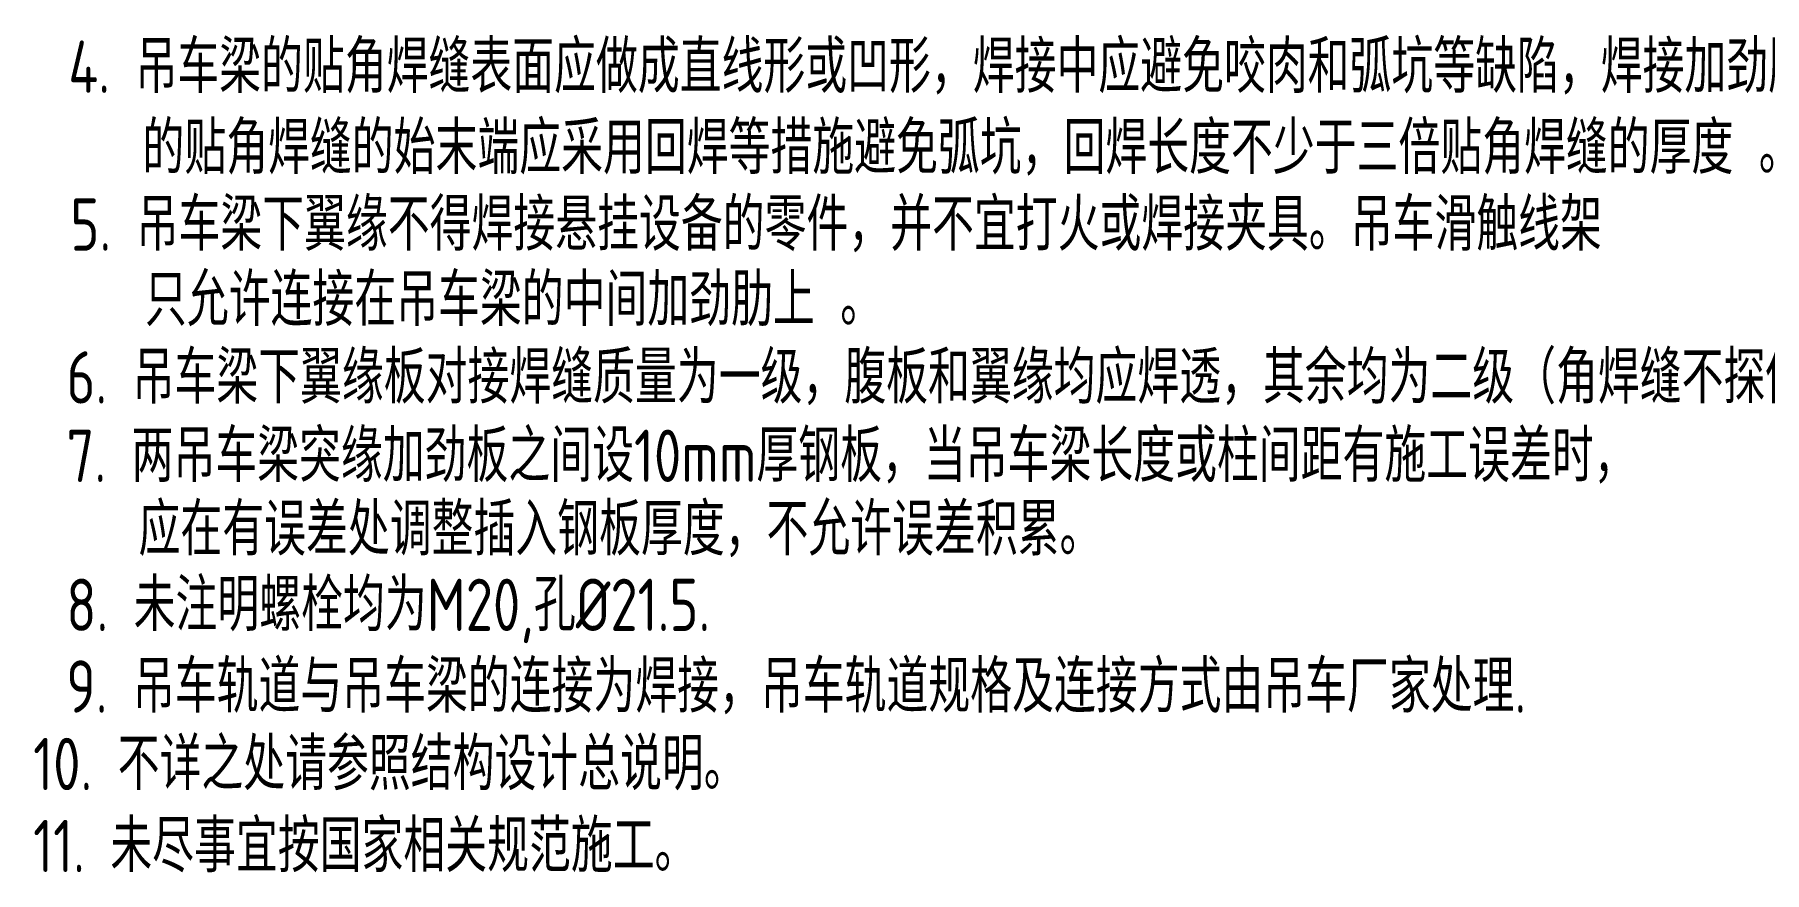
# Model space of a CAD drawing. Extents: x -2746917 to -971774, y -3334247 to -3250358.
# Drawn here: x -1337277 to -1322402, y -3302184 to -3294976 of the extents above; entities that cross this region are included whole.
import ezdxf

# ---------------------------------------------------------------- set-up
doc = ezdxf.new("R2010")
doc.units = 0
doc.header["$LTSCALE"] = 1000
doc.header["$MEASUREMENT"] = 0
doc.layers.add('TEXT', color=7, linetype='CONTINUOUS')
doc.styles.add('TSSD_Norm', font='tssdeng.shx', dxfattribs={"width": 0.75, "bigfont": 'hztxt.shx'})

msp = doc.modelspace()

# ---------------------------------------------------------------- texts
at = {"layer": 'TEXT', "style": 'TSSD_Norm', "width": 0.8}
for s, p in [('4. 吊车梁的贴角焊缝表面应做成直线形或凹形，焊接中应避免咬肉和弧坑等缺陷，焊接加劲肋', (-1336987.27, -3295477.51)), ('的贴角焊缝的始末端应采用回焊等措施避免弧坑，回焊长度不少于三倍贴角焊缝的厚度 。', (-1336349.04, -3296175.68)), ('5. 吊车梁下翼缘不得焊接悬挂设备的零件，并不宜打火或焊接夹具。吊车滑触线架', (-1336969.25, -3296835.2)), ('只允许连接在吊车梁的中间加劲肋上 。', (-1336327.64, -3297482.82)), ('6. 吊车梁下翼缘板对接焊缝质量为一级，腹板和翼缘均应焊透，其余均为二级（角焊缝不探伤）。', (-1337002.57, -3298150.26)), ('7. 两吊车梁突缘加劲板之间设10mm厚钢板，当吊车梁长度或柱间距有施工误差时，', (-1337002.98, -3298824.86)), ('应在有误差处调整插入钢板厚度，不允许误差积累。', (-1336382.79, -3299457.73)), ('8. 未注明螺栓均为M20,孔%%C21.5.', (-1337004, -3300107.19)), ('9. 吊车轨道与吊车梁的连接为焊接，吊车轨道规格及连接方式由吊车厂家处理.', (-1337004, -3300809.64)), ('10. 不详之处请参照结构设计总说明。', (-1337289.16, -3301476.24)), ('11. 未尽事宜按国家相关规范施工。', (-1337289.16, -3302181.62))]:
    msp.add_text(s, height=450, dxfattribs=at).set_placement(p)

doc.saveas('drawing.dxf')
